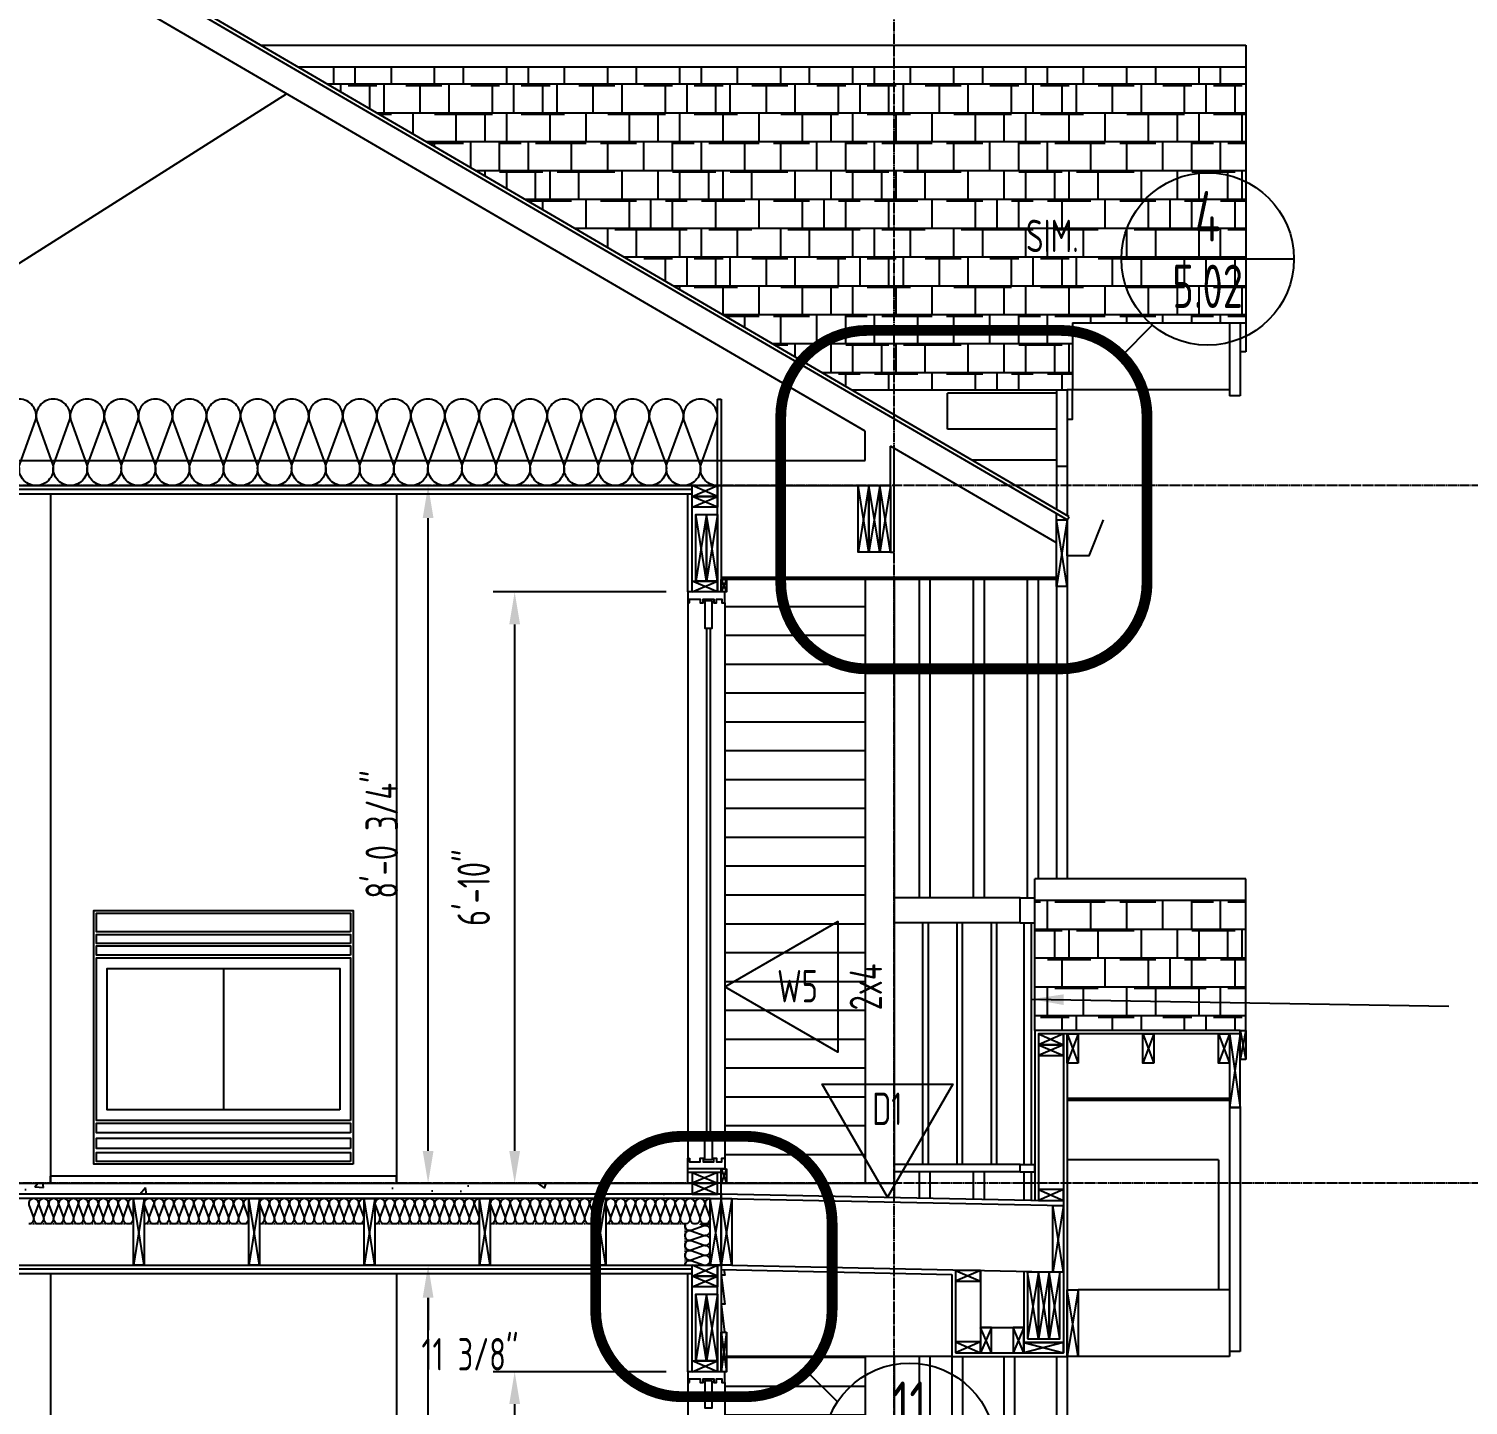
# Model space of a CAD drawing. Extents: x -2060 to 2145, y -590 to 992.
# Drawn here: x 1734 to 1933.6, y 205.8 to 396.6 of the extents above; entities that cross this region are included whole.
import ezdxf
from ezdxf.enums import TextEntityAlignment as Align

# ---------------------------------------------------------------- set-up
doc = ezdxf.new("R2010")
doc.units = 0
doc.header["$MEASUREMENT"] = 0
doc.linetypes.add('GRIDLINE', pattern=[1.53125, 1.375, -0.0625, 0.03125, -0.0625])
doc.linetypes.add('HIDDEN2', pattern=[0.1875, 0.125, -0.0625])
doc.layers.get('0').update_dxf_attribs({"linetype": 'CONTINUOUS'})
doc.layers.get('DEFPOINTS').update_dxf_attribs({"linetype": 'CONTINUOUS'})
for name, color, linetype in [('3', 85, 'CONTINUOUS'), ('DETAIL', 171, 'CONTINUOUS'), ('DIMENSIONS', 20, 'CONTINUOUS'), ('FURNITURE', 51, 'CONTINUOUS'), ('GRIDLINES', 65, 'GRIDLINE'), ('HATCH', 92, 'CONTINUOUS'), ('HIDDEN', 64, 'HIDDEN2'), ('STAIRS', 101, 'CONTINUOUS'), ('TEXT', 82, 'CONTINUOUS'), ('WALL', 215, 'CONTINUOUS')]:
    doc.layers.add(name, color=color, linetype=linetype)
doc.styles.add('48-AT', font='architxt.shx', dxfattribs={"width": 0.8, "height": 4.5})
doc.styles.add('AT', font='architxt.shx', dxfattribs={"width": 0.8})
doc.dimstyles.new('DIM48', dxfattribs={"dimscale": 48, "dimtxt": 0.09375, "dimasz": 0.09375, "dimexe": 0.0625, "dimexo": 0.0625, "dimgap": 0.0625, "dimtad": 1, "dimtoh": 1, "dimdec": 3, "dimzin": 3, "dimdsep": 46, "dimlunit": 4, "dimtxsty": 'AT', "dimcen": 0.09375, "dimdle": 0.0625, "dimclrd": 256, "dimclre": 256, "dimclrt": 82, "dimadec": 0, "dimazin": 0, "dimtfac": 1, "dimtdec": 3, "dimtofl": 0, "dimtmove": 2, "dimatfit": 3, "dimfxl": 1, "dimfrac": 2, "dimtolj": 1, "dimtzin": 0, "dimlwd": -1, "dimlwe": -1, "dimarcsym": 0})
pattern_1 = [(90, (1220.0216, 59.328), (-7.5, 5e-16), []), (90, (1221.5216, 59.328), (-7.5, 5e-16), [])]

# ---------------------------------------------------------------- blocks, each defined once
blk = doc.blocks.new('*D89')
at = {"layer": 'DEFPOINTS', "color": 0, "transparency": 16777216}
for p in [(1789.39, 225.16), (1789.39, 225.16), (1789.39, 128.41)]:
    blk.add_point(p, dxfattribs=at)
at = {"layer": 'DIMENSIONS', "transparency": 16777216}
blk.add_line((1789.39, 132.91), (1789.39, 220.66), dxfattribs=at)
for points in [[(1788.64, 220.66), (1790.14, 220.66), (1789.39, 225.16)], [(1788.64, 132.91), (1790.14, 132.91), (1789.39, 128.41)]]:
    blk.add_solid(points, dxfattribs=at)
at = {"layer": 'DIMENSIONS', "color": 82, "transparency": 16777216, "insert": (1782.96, 176.78), "char_height": 4.5, "attachment_point": 5, "rotation": 90, "style": 'AT'}
blk.add_mtext('\\A1;8\'-0 3/4"', dxfattribs=at)
blk = doc.blocks.new('*D90')
at = {"layer": 'DEFPOINTS', "color": 0, "transparency": 16777216}
for p in [(1789.39, 236.53), (1789.39, 236.53), (1789.39, 225.16)]:
    blk.add_point(p, dxfattribs=at)
at = {"layer": 'DIMENSIONS', "transparency": 16777216}
for p, q in [((1789.39, 241.03), (1789.39, 245.53)), ((1789.39, 220.66), (1789.39, 216.16))]:
    blk.add_line(p, q, dxfattribs=at)
for points in [[(1788.64, 241.03), (1790.14, 241.03), (1789.39, 236.53)], [(1788.64, 220.66), (1790.14, 220.66), (1789.39, 225.16)]]:
    blk.add_solid(points, dxfattribs=at)
at = {"layer": 'DIMENSIONS', "color": 82, "transparency": 16777216, "insert": (1795.2, 212.82), "char_height": 4.5, "attachment_point": 5, "style": 'AT'}
blk.add_mtext('\\A1;11 3/8"', dxfattribs=at)
blk = doc.blocks.new('*D91')
at = {"layer": 'DEFPOINTS', "color": 0, "transparency": 16777216}
for p in [(1825.39, 210.41), (1801.39, 128.41), (1801.39, 128.41)]:
    blk.add_point(p, dxfattribs=at)
at = {"layer": 'DIMENSIONS', "transparency": 16777216}
for p, q in [((1822.39, 210.41), (1798.39, 210.41)), ((1801.39, 205.91), (1801.39, 132.91))]:
    blk.add_line(p, q, dxfattribs=at)
for points in [[(1800.64, 205.91), (1802.14, 205.91), (1801.39, 210.41)], [(1800.64, 132.91), (1802.14, 132.91), (1801.39, 128.41)]]:
    blk.add_solid(points, dxfattribs=at)
at = {"layer": 'DIMENSIONS', "color": 82, "transparency": 16777216, "insert": (1795.71, 169.41), "char_height": 4.5, "attachment_point": 5, "rotation": 90, "style": 'AT'}
blk.add_mtext('\\A1;6\'-10"', dxfattribs=at)
blk = doc.blocks.new('*D92')
at = {"layer": 'DEFPOINTS', "color": 0, "transparency": 16777216}
for p in [(1789.39, 333.28), (1789.39, 333.28), (1789.39, 236.53)]:
    blk.add_point(p, dxfattribs=at)
at = {"layer": 'DIMENSIONS', "transparency": 16777216}
blk.add_line((1789.39, 241.03), (1789.39, 328.78), dxfattribs=at)
for points in [[(1788.64, 328.78), (1790.14, 328.78), (1789.39, 333.28)], [(1788.64, 241.03), (1790.14, 241.03), (1789.39, 236.53)]]:
    blk.add_solid(points, dxfattribs=at)
at = {"layer": 'DIMENSIONS', "color": 82, "transparency": 16777216, "insert": (1782.96, 284.91), "char_height": 4.5, "attachment_point": 5, "rotation": 90, "style": 'AT'}
blk.add_mtext('\\A1;8\'-0 3/4"', dxfattribs=at)
blk = doc.blocks.new('*D93')
at = {"layer": 'DEFPOINTS', "color": 0, "transparency": 16777216}
for p in [(1825.39, 318.53), (1801.39, 236.53), (1801.39, 236.53)]:
    blk.add_point(p, dxfattribs=at)
at = {"layer": 'DIMENSIONS', "transparency": 16777216}
for p, q in [((1822.39, 318.53), (1798.39, 318.53)), ((1801.39, 314.03), (1801.39, 241.03))]:
    blk.add_line(p, q, dxfattribs=at)
for points in [[(1800.64, 314.03), (1802.14, 314.03), (1801.39, 318.53)], [(1800.64, 241.03), (1802.14, 241.03), (1801.39, 236.53)]]:
    blk.add_solid(points, dxfattribs=at)
at = {"layer": 'DIMENSIONS', "color": 82, "transparency": 16777216, "insert": (1795.71, 277.53), "char_height": 4.5, "attachment_point": 5, "rotation": 90, "style": 'AT'}
blk.add_mtext('\\A1;6\'-10"', dxfattribs=at)
blk = doc.blocks.new('BATT')
blk.add_lwpolyline([(1, 0, 0.492581), (0.753, 0.19), (0.247, 0.007, -0.492581), (0, 0.197, -0.492581), (0.247, 0.387), (0.753, 0.203, 0.492581), (1, 0.394, 0.492581), (0.753, 0.584), (0.247, 0.4, -0.492581), (0, 0.59, -0.492581), (0.247, 0.781), (0.753, 0.597, 0.492581), (1, 0.787, 0.492581), (0.753, 0.978), (0.247, 0.794, -0.492581), (0, 0.984, -0.492581), (0.247, 1.174), (0.753, 0.991, 0.492581), (1, 1.181, 0.492581), (0.753, 1.371), (0.247, 1.188, -0.492581), (0, 1.378, -0.492581), (0.247, 1.568), (0.753, 1.384, 0.492581), (1, 1.575, 0.492581), (0.753, 1.765), (0.247, 1.581, -0.492581), (0, 1.771, -0.492581), (0.247, 1.962), (0.753, 1.778, 0.492581), (1, 1.968, 0.492581), (0.753, 2.158), (0.247, 1.975, -0.492581), (0, 2.165, -0.492581), (0.247, 2.355), (0.753, 2.172, 0.492581), (1, 2.362, 0.492581), (0.753, 2.552), (0.247, 2.369, -0.492581), (0, 2.559, -0.492581), (0.247, 2.749), (0.753, 2.565, 0.492581), (1, 2.756, 0.492581), (0.753, 2.946), (0.247, 2.762, -0.492581), (0, 2.952, -0.492581), (0.247, 3.143), (0.753, 2.959, 0.492581), (1, 3.149)], format="xyb")
blk = doc.blocks.new('W3')
blk.add_lwpolyline([(0, 0), (-0.3267, 0.1886), (-0.3267, -0.1886)], close=True)
at = {"style": 'AT', "width": 0.8}
blk.add_attdef('XX', text='', height=0.0938, dxfattribs=at).set_placement((-0.2104, -0.0447), align=Align.CENTER)
blk = doc.blocks.new('W1')
blk.add_lwpolyline([(0, 0), (0.1886, 0.3267), (-0.1886, 0.3267)], close=True)
at = {"style": 'AT', "width": 0.8}
blk.add_attdef('XX', text='', height=0.0938, dxfattribs=at).set_placement((0.0003, 0.2088), align=Align.CENTER)
blk = doc.blocks.new('DETAIL')
blk.add_line((650.31, 827), (674.24, 827))
blk.add_circle((662.28, 827), 11.96)
at = {"style": 'AT', "width": 0.8}
for tag, height, p in [('X', 7, (662.28, 829.41)), ('A-X.XX', 6, (662.28, 820.2))]:
    blk.add_attdef(tag, text='', height=height, dxfattribs=at).set_placement(p, align=Align.CENTER)

msp = doc.modelspace()

# ---------------------------------------------------------------- hatches: boundary and pattern name
at = {"layer": 'HATCH'}
h = msp.add_hatch(dxfattribs=at)
h.set_pattern_fill('ROOFING', color=11, style=0)
h.set_pattern_definition([(0, (2018.2735, 328.9643), (0, 4), []), (90, (2019.273, 328.964), (-24, 24), [4, -20]), (90, (2025.273, 328.964), (-24, 24), [4, -20]), (90, (2030.273, 328.964), (-24, 24), [4, -20]), (90, (2035.273, 328.964), (-24, 24), [4, -20]), (90, (2039.273, 328.964), (-24, 24), [4, -20]), (90, (2022.273, 332.964), (-24, 24), [4, -20]), (90, (2027.273, 332.964), (-24, 24), [4, -20]), (90, (2033.273, 332.964), (-24, 24), [4, -20]), (90, (2037.273, 332.964), (-24, 24), [4, -20]), (90, (2040.273, 332.964), (-24, 24), [4, -20]), (90, (2021.273, 336.964), (-24, 24), [4, -20]), (90, (2023.273, 336.964), (-24, 24), [4, -20]), (90, (2028.273, 336.964), (-24, 24), [4, -20]), (90, (2032.273, 336.964), (-24, 24), [4, -20]), (90, (2038.273, 336.964), (-24, 24), [4, -20]), (90, (2041.273, 336.964), (-24, 24), [4, -20]), (90, (2019.273, 340.964), (-24, 24), [4, -20]), (90, (2024.273, 340.964), (-24, 24), [4, -20]), (90, (2030.273, 340.964), (-24, 24), [4, -20]), (90, (2034.273, 340.964), (-24, 24), [4, -20]), (90, (2040.273, 340.964), (-24, 24), [4, -20]), (90, (2021.273, 344.964), (-24, 24), [4, -20]), (90, (2027.273, 344.964), (-24, 24), [4, -20]), (90, (2033.273, 344.964), (-24, 24), [4, -20]), (90, (2036.273, 344.964), (-24, 24), [4, -20]), (90, (2039.273, 344.964), (-24, 24), [4, -20]), (90, (2020.273, 348.964), (-24, 24), [4, -20]), (90, (2022.273, 348.964), (-24, 24), [4, -20]), (90, (2026.273, 348.964), (-24, 24), [4, -20]), (90, (2032.273, 348.964), (-24, 24), [4, -20]), (90, (2037.273, 348.964), (-24, 24), [4, -20]), (90, (2040.273, 348.964), (-24, 24), [4, -20]), (180, (2027.273, 332.714), (-24, -24), [7, -17]), (180, (2027.273, 332.84), (-24, -24), [7, -17]), (180, (2034.273, 332.714), (-24, -24), [5, -19]), (180, (2034.273, 332.84), (-24, -24), [5, -19]), (180, (2042.273, 332.714), (-24, -24), [3, -21]), (180, (2042.273, 332.84), (-24, -24), [3, -21]), (180, (2024.273, 336.714), (-24, -24), [6, -18]), (180, (2024.273, 336.84), (-24, -24), [6, -18]), (180, (2038.273, 336.714), (-24, -24), [8, -16]), (180, (2038.273, 336.84), (-24, -24), [8, -16]), (180, (2022.273, 340.714), (-24, -24), [4, -20]), (180, (2022.273, 340.84), (-24, -24), [4, -20]), (180, (2031.273, 340.714), (-24, -24), [5, -19]), (180, (2031.273, 340.84), (-24, -24), [5, -19]), (180, (2039.273, 340.714), (-24, -24), [4, -20]), (180, (2039.273, 340.84), (-24, -24), [4, -20]), (180, (2026.273, 344.714), (-24, -24), [6, -18]), (180, (2026.273, 344.84), (-24, -24), [6, -18]), (180, (2041.273, 344.714), (-24, -24), [10, -14]), (180, (2041.273, 344.84), (-24, -24), [10, -14]), (180, (2025.273, 348.714), (-24, -24), [6, -18]), (180, (2025.273, 348.84), (-24, -24), [6, -18]), (180, (2034.273, 348.714), (-24, -24), [5, -19]), (180, (2034.273, 348.84), (-24, -24), [5, -19]), (180, (2041.273, 348.714), (-24, -24), [3, -21]), (180, (2041.273, 348.84), (-24, -24), [3, -21]), (180, (2019.273, 352.714), (-24, -24), [1, -23]), (180, (2019.273, 352.84), (-24, -24), [1, -23]), (180, (2021.273, 352.714), (-24, -24), [6, -18]), (180, (2021.273, 352.84), (-24, -24), [6, -18]), (180, (2031.273, 352.714), (-24, -24), [8, -16]), (180, (2031.273, 352.84), (-24, -24), [8, -16])])
h.paths.add_polyline_path([(1771.2812, 391.3717), (1902.7634, 391.3717), (1902.7634, 355.8717), (1878.7634, 355.8717), (1878.7634, 346.5383), (1878.0134, 346.5383), (1848.1384, 346.5383)])
h = msp.add_hatch(dxfattribs=at)
h.set_pattern_fill('4"-VINYL', color=11, style=0)
h.set_pattern_definition([(0, (1248.0216, 236.5324), (0, 4), [])])
h.paths.add_polyline_path([(1830.5134, 317.0324), (1830.5134, 318.5324), (1830.7634, 318.5324), (1830.7634, 320.2824), (1850.0134, 320.2824), (1850.0134, 236.5324), (1830.7634, 236.5324), (1830.0134, 236.5324), (1830.0134, 238.5324), (1830.5134, 238.5324), (1830.5134, 240.0324)])
h = msp.add_hatch(dxfattribs=at)
h.set_pattern_fill('BOARD-BATTEN', color=11, style=0)
h.set_pattern_definition(pattern_1)
h.paths.add_polyline_path([(1854.0134, 320.2824), (1876.5134, 320.2824), (1876.5134, 319.2824), (1876.5134, 278.7407), (1873.5134, 278.7407), (1873.5134, 276.1303), (1871.5134, 276.1303), (1854.0134, 276.1303)])
h.paths.add_polyline_path([(1854.0134, 238.1231), (1871.5134, 238.1231), (1872.0134, 238.1231), (1872.0134, 234.196), (1854.0134, 234.571)])
h = msp.add_hatch(dxfattribs=at)
h.set_pattern_fill('ROOFING', color=256, style=0)
h.set_pattern_definition([(0, (2018.2735, 223.7605), (0, 4), []), (90, (2019.273, 223.76), (-24, 24), [4, -20]), (90, (2025.273, 223.76), (-24, 24), [4, -20]), (90, (2030.273, 223.76), (-24, 24), [4, -20]), (90, (2035.273, 223.76), (-24, 24), [4, -20]), (90, (2039.273, 223.76), (-24, 24), [4, -20]), (90, (2022.273, 227.76), (-24, 24), [4, -20]), (90, (2027.273, 227.76), (-24, 24), [4, -20]), (90, (2033.273, 227.76), (-24, 24), [4, -20]), (90, (2037.273, 227.76), (-24, 24), [4, -20]), (90, (2040.273, 227.76), (-24, 24), [4, -20]), (90, (2021.273, 231.76), (-24, 24), [4, -20]), (90, (2023.273, 231.76), (-24, 24), [4, -20]), (90, (2028.273, 231.76), (-24, 24), [4, -20]), (90, (2032.273, 231.76), (-24, 24), [4, -20]), (90, (2038.273, 231.76), (-24, 24), [4, -20]), (90, (2041.273, 231.76), (-24, 24), [4, -20]), (90, (2019.273, 235.76), (-24, 24), [4, -20]), (90, (2024.273, 235.76), (-24, 24), [4, -20]), (90, (2030.273, 235.76), (-24, 24), [4, -20]), (90, (2034.273, 235.76), (-24, 24), [4, -20]), (90, (2040.273, 235.76), (-24, 24), [4, -20]), (90, (2021.273, 239.76), (-24, 24), [4, -20]), (90, (2027.273, 239.76), (-24, 24), [4, -20]), (90, (2033.273, 239.76), (-24, 24), [4, -20]), (90, (2036.273, 239.76), (-24, 24), [4, -20]), (90, (2039.273, 239.76), (-24, 24), [4, -20]), (90, (2020.273, 243.76), (-24, 24), [4, -20]), (90, (2022.273, 243.76), (-24, 24), [4, -20]), (90, (2026.273, 243.76), (-24, 24), [4, -20]), (90, (2032.273, 243.76), (-24, 24), [4, -20]), (90, (2037.273, 243.76), (-24, 24), [4, -20]), (90, (2040.273, 243.76), (-24, 24), [4, -20]), (180, (2027.273, 227.51), (-24, -24), [7, -17]), (180, (2027.273, 227.635), (-24, -24), [7, -17]), (180, (2034.273, 227.51), (-24, -24), [5, -19]), (180, (2034.273, 227.635), (-24, -24), [5, -19]), (180, (2042.273, 227.51), (-24, -24), [3, -21]), (180, (2042.273, 227.635), (-24, -24), [3, -21]), (180, (2024.273, 231.51), (-24, -24), [6, -18]), (180, (2024.273, 231.635), (-24, -24), [6, -18]), (180, (2038.273, 231.51), (-24, -24), [8, -16]), (180, (2038.273, 231.635), (-24, -24), [8, -16]), (180, (2022.273, 235.51), (-24, -24), [4, -20]), (180, (2022.273, 235.635), (-24, -24), [4, -20]), (180, (2031.273, 235.51), (-24, -24), [5, -19]), (180, (2031.273, 235.635), (-24, -24), [5, -19]), (180, (2039.273, 235.51), (-24, -24), [4, -20]), (180, (2039.273, 235.635), (-24, -24), [4, -20]), (180, (2026.273, 239.51), (-24, -24), [6, -18]), (180, (2026.273, 239.635), (-24, -24), [6, -18]), (180, (2041.273, 239.51), (-24, -24), [10, -14]), (180, (2041.273, 239.635), (-24, -24), [10, -14]), (180, (2025.273, 243.51), (-24, -24), [6, -18]), (180, (2025.273, 243.635), (-24, -24), [6, -18]), (180, (2034.273, 243.51), (-24, -24), [5, -19]), (180, (2034.273, 243.635), (-24, -24), [5, -19]), (180, (2041.273, 243.51), (-24, -24), [3, -21]), (180, (2041.273, 243.635), (-24, -24), [3, -21]), (180, (2019.273, 247.51), (-24, -24), [1, -23]), (180, (2019.273, 247.635), (-24, -24), [1, -23]), (180, (2021.273, 247.51), (-24, -24), [6, -18]), (180, (2021.273, 247.635), (-24, -24), [6, -18]), (180, (2031.273, 247.51), (-24, -24), [8, -16]), (180, (2031.273, 247.635), (-24, -24), [8, -16])])
h.paths.add_polyline_path([(1873.5134, 275.7407), (1902.7634, 275.7407), (1902.7634, 257.7407), (1902.0134, 257.7407), (1873.5134, 257.7407)])
h = msp.add_hatch(dxfattribs=at)
h.set_pattern_fill('AR-CONC', color=256, scale=2, style=0)
h.set_pattern_definition([(50, (1217.022, 59.328), (14.3452, -1.25504), [1.5, -16.5]), (355, (1217.022, 59.328), (-2.77503, 15.04384), [1.2, -13.2]), (100.4514, (1218.217, 59.224), (11.5702, 13.7888), [1.2748, -14.02284]), (46.1842, (1217.022, 63.328), (21.3448, -3.3104), [2.25, -24.75]), (96.6356, (1218.8, 63.052), (18.69325, 19.48236), [1.9122, -21.03426]), (351.184, (1217.022, 63.328), (18.69324, 19.4824), [1.8, -19.8]), (21, (1219.022, 62.328), (11.93814, -8.05238), [1.5, -16.5]), (326, (1219.022, 62.328), (4.8663, 14.503), [1.2, -13.2]), (71.4514, (1220.016, 61.657), (16.80445, 6.4506), [1.2748, -14.02284]), (37.5, (1217.0216, 59.328), (0.243197, 6.657877), [0, -13.04, 0, -13.4, 0, -13.25]), (7.5, (1217.0216, 59.328), (5.26139, 7.888234), [0, -7.64, 0, -12.74, 0, -5.05]), (327.5, (1212.5616, 59.328), (10.67645, -0.451097), [0, -5, 0, -15.6, 0, -20.7]), (317.5, (1210.562, 59.328), (11.66372, 2.0021), [0, -6.5, 0, -10.36, 0, -14.7])])
h.paths.add_polyline_path([(1826.0134, 235.0324), (1530.0134, 235.0324), (1530.0134, 236.5324), (1826.0134, 236.5324)])
h = msp.add_hatch(dxfattribs=at)
h.set_pattern_fill('4"-VINYL', color=11, style=0)
h.set_pattern_definition([(0, (1248.0216, 128.4074), (0, 4), [])])
h.paths.add_polyline_path([(1830.5134, 208.9074), (1830.5134, 210.4074), (1830.7634, 210.4074), (1830.7634, 212.5324), (1850.0134, 212.5324), (1850.0134, 128.4074), (1830.7634, 128.4074), (1830.7634, 130.4074), (1830.5134, 130.4074), (1830.5134, 131.9074)])
h = msp.add_hatch(dxfattribs=at)
h.set_pattern_fill('BOARD-BATTEN', color=11, style=0)
h.set_pattern_definition(pattern_1)
h.paths.add_polyline_path([(1854.0134, 212.5324), (1862.0134, 212.5324), (1862.0134, 167.4532), (1854.0134, 167.4532)])
h.paths.add_polyline_path([(1854.0134, 129.446), (1862.0134, 129.446), (1862.0134, 126.2793), (1854.0134, 126.446)])

# ---------------------------------------------------------------- linework, layer by layer
at = {"layer": '3'}
for p, q in [((1878.2653, 328.9643), (1678.1384, 445.705)), ((1830.0134, 345.2824), (1830.0134, 318.5324)), ((1854.0134, 324.0324), (1854.0134, 338.4805)), ((1530.0134, 332.1574), (1826.0134, 332.1574)), ((1825.3884, 318.5324), (1825.3884, 332.1574)), ((1878.0134, 328.5324), (1878.2653, 328.9643)), ((1853.5134, 324.0324), (1854.0134, 324.0324)), ((1876.5134, 320.2824), (1830.0134, 320.2824)), ((1902.0134, 257.7407), (1873.5134, 257.7407)), ((1873.5134, 257.7407), (1873.5134, 234.1648)), ((1878.0134, 257.2407), (1878.0134, 212.5324)), ((1900.5134, 248.032), (1878.0134, 248.032)), ((1830.0134, 238.5324), (1825.3884, 238.5324)), ((1825.3884, 236.5324), (1825.3884, 238.5324)), ((1830.0134, 234.2824), (1830.0134, 238.5324)), ((1830.0134, 235.0324), (1122.0134, 235.0324)), ((1830.0134, 235.1574), (1830.0134, 210.4074)), ((1830.0264, 235.0707), (1877.5134, 234.0814)), ((1530.0134, 224.0324), (1826.0134, 224.0324)), ((1825.3884, 210.4074), (1825.3884, 224.0324)), ((1830.0134, 224.5687), (1862.0134, 223.9021)), ((1862.0134, 223.9021), (1862.0134, 212.5324)), ((1872.0134, 224.2959), (1872.0134, 214.4459)), ((1872.0134, 214.4459), (1877.5134, 214.4459)), ((1862.0134, 212.5324), (1878.0134, 212.5324))]:
    msp.add_line(p, q, dxfattribs=at)
at = {"layer": 'DETAIL'}
for p, q in [((1828.0134, 313.5324), (1828.0134, 243.5324)), ((1828.5134, 313.5324), (1828.5134, 243.5324)), ((1871.5134, 276.1303), (1873.5134, 276.1303)), ((1871.5134, 272.6303), (1871.5134, 276.1303)), ((1873.5134, 272.6199), (1873.5134, 276.1199)), ((1871.5134, 272.6303), (1873.5134, 272.6303)), ((1872.0134, 272.6303), (1872.0134, 239.1231)), ((1873.0134, 272.6303), (1873.0134, 239.1231)), ((1902.0134, 247.032), (1900.5134, 247.032)), ((1871.5134, 238.1231), (1871.5134, 239.1231)), ((1871.5134, 239.1231), (1873.5134, 239.1231)), ((1871.5134, 238.1231), (1871.5134, 239.1231)), ((1871.5134, 239.1231), (1873.5134, 239.1231)), ((1871.5134, 238.1231), (1873.5134, 238.1231)), ((1871.5134, 238.1231), (1873.5134, 238.1231)), ((1873.5134, 238.1127), (1873.5134, 239.1127)), ((1873.5134, 238.1127), (1873.5134, 239.1127))]:
    msp.add_line(p, q, dxfattribs=at)
for points in [[(1829.5134, 331.7824), (1826.0134, 331.7824), (1826.0134, 333.2824), (1829.5134, 333.2824)], [(1829.5134, 330.2824), (1826.0134, 330.2824), (1826.0134, 331.7824), (1829.5134, 331.7824)], [(1850.5134, 333.2824), (1850.5134, 324.0324), (1849.0134, 324.0324), (1849.0134, 333.2824)], [(1852.0134, 333.2824), (1852.0134, 324.0324), (1850.5134, 324.0324), (1850.5134, 333.2824)], [(1853.5134, 333.2824), (1853.5134, 324.0324), (1852.0134, 324.0324), (1852.0134, 333.2824)], [(1828.0134, 329.2824), (1828.0134, 320.0324), (1826.5134, 320.0324), (1826.5134, 329.2824)], [(1829.5134, 329.2824), (1829.5134, 320.0324), (1828.0134, 320.0324), (1828.0134, 329.2824)], [(1878.0134, 319.2824), (1876.5134, 319.2824), (1876.5134, 328.5324), (1878.0134, 328.5324)], [(1829.5134, 318.5324), (1826.0134, 318.5324), (1826.0134, 320.0324), (1829.5134, 320.0324)], [(1830.7634, 320.2824), (1830.7634, 318.5324), (1830.0134, 318.5324), (1830.0134, 320.2824)], [(1825.6384, 317.0324), (1825.6384, 317.5324), (1827.1384, 317.5324), (1827.1384, 317.0324), (1827.5134, 317.0324), (1827.5134, 317.5324), (1829.0134, 317.5324), (1829.0134, 317.0324), (1829.3884, 317.0324), (1829.3884, 317.5324), (1830.1384, 317.5324), (1830.1384, 317.0324), (1830.5134, 317.0324), (1830.5134, 318.5324), (1825.3884, 318.5324), (1825.3884, 317.5398), (1825.3884, 317.0324)], [(1828.7634, 317.2824), (1827.7634, 317.2824), (1827.7634, 313.5324), (1828.7634, 313.5324)], [(1902.7634, 253.6888), (1902.0134, 253.6888), (1902.0134, 257.7407), (1902.7634, 257.7407)], [(1874.0134, 255.7407), (1877.5134, 255.7407), (1877.5134, 257.2407), (1874.0134, 257.2407)], [(1874.0134, 254.2407), (1877.5134, 254.2407), (1877.5134, 255.7407), (1874.0134, 255.7407)], [(1879.5134, 253.1888), (1878.0134, 253.1888), (1878.0134, 257.2407), (1879.5134, 257.2407)], [(1890.0134, 253.1888), (1888.5134, 253.1888), (1888.5134, 257.2407), (1890.0134, 257.2407)], [(1900.5134, 253.1888), (1899.0134, 253.1888), (1899.0134, 257.2407), (1900.5134, 257.2407)], [(1902.0134, 257.2407), (1900.5134, 257.2407), (1900.5134, 247.032), (1902.0134, 247.032)], [(1828.7634, 239.7824), (1827.7634, 239.7824), (1827.7634, 243.5324), (1828.7634, 243.5324)], [(1825.6384, 240.0324), (1825.6384, 239.5324), (1827.1384, 239.5324), (1827.1384, 240.0324), (1827.5134, 240.0324), (1827.5134, 239.5324), (1829.0134, 239.5324), (1829.0134, 240.0324), (1829.3884, 240.0324), (1829.3884, 239.5324), (1830.1384, 239.5324), (1830.1384, 240.0324), (1830.5134, 240.0324), (1830.5134, 238.5324), (1825.3884, 238.5324), (1825.3884, 239.525), (1825.3884, 240.0324)], [(1826.0134, 236.5324), (1829.5134, 236.5324), (1829.5134, 238.0324), (1826.0134, 238.0324)], [(1830.7634, 238.5324), (1830.7634, 236.5324), (1830.0134, 236.5324), (1830.0134, 238.5324)], [(1826.0134, 235.0324), (1829.5134, 235.0324), (1829.5134, 236.5324), (1826.0134, 236.5324)], [(1874.0134, 234.1543), (1877.5134, 234.1543), (1877.5134, 235.6543), (1874.0134, 235.6543)], [(1750.0134, 234.4074), (1750.0134, 225.1574), (1748.5134, 225.1574), (1748.5134, 234.4074)], [(1766.0134, 234.4074), (1766.0134, 225.1574), (1764.5134, 225.1574), (1764.5134, 234.4074)], [(1782.0134, 234.4074), (1782.0134, 225.1574), (1780.5134, 225.1574), (1780.5134, 234.4074)], [(1798.0134, 234.4074), (1798.0134, 225.1574), (1796.5134, 225.1574), (1796.5134, 234.4074)], [(1814.0134, 234.4074), (1814.0134, 225.1574), (1812.5134, 225.1574), (1812.5134, 234.4074)], [(1830.0134, 234.4074), (1830.0134, 225.1574), (1828.5134, 225.1574), (1828.5134, 234.4074)], [(1831.5134, 234.4074), (1831.5134, 225.1574), (1830.0134, 225.1574), (1830.0134, 234.4074)], [(1877.5134, 233.4459), (1877.5134, 224.1959), (1876.0134, 224.1959), (1876.0134, 233.4459)], [(1829.5134, 223.6574), (1826.0134, 223.6574), (1826.0134, 225.1574), (1829.5134, 225.1574)], [(1829.5134, 222.1574), (1826.0134, 222.1574), (1826.0134, 223.6574), (1829.5134, 223.6574)], [(1862.5134, 222.9439), (1866.0134, 222.9439), (1866.0134, 224.4439), (1862.5134, 224.4439)], [(1872.5134, 214.9459), (1874.0134, 214.9459), (1874.0134, 224.1959), (1872.5134, 224.1959)], [(1874.0134, 214.9459), (1875.5134, 214.9459), (1875.5134, 224.1959), (1874.0134, 224.1959)], [(1875.5134, 214.9459), (1877.0134, 214.9459), (1877.0134, 224.1959), (1875.5134, 224.1959)], [(1879.5134, 221.7824), (1879.5134, 212.5324), (1878.0134, 212.5324), (1878.0134, 221.7824)], [(1828.0134, 221.1574), (1828.0134, 211.9074), (1826.5134, 211.9074), (1826.5134, 221.1574)], [(1829.5134, 221.1574), (1829.5134, 211.9074), (1828.0134, 211.9074), (1828.0134, 221.1574)], [(1830.7634, 215.9074), (1830.7634, 210.4074), (1830.0134, 210.4074), (1830.0134, 215.9074)], [(1866.0134, 216.5324), (1866.0134, 213.0324), (1867.5134, 213.0324), (1867.5134, 216.5324)], [(1870.5134, 216.5324), (1870.5134, 213.0324), (1872.0134, 213.0324), (1872.0134, 216.5324)], [(1862.5134, 213.0324), (1866.0134, 213.0324), (1866.0134, 214.5324), (1862.5134, 214.5324)], [(1877.5134, 214.4459), (1872.0134, 214.4459), (1872.0134, 213.0324), (1877.5134, 213.0324)], [(1829.5134, 210.4074), (1826.0134, 210.4074), (1826.0134, 211.9074), (1829.5134, 211.9074)], [(1825.6384, 208.9074), (1825.6384, 209.4074), (1827.1384, 209.4074), (1827.1384, 208.9074), (1827.5134, 208.9074), (1827.5134, 209.4074), (1829.0134, 209.4074), (1829.0134, 208.9074), (1829.3884, 208.9074), (1829.3884, 209.4074), (1830.1384, 209.4074), (1830.1384, 208.9074), (1830.5134, 208.9074), (1830.5134, 210.4074), (1825.3884, 210.4074), (1825.3884, 209.4148), (1825.3884, 208.9074)], [(1828.7634, 209.1574), (1827.7634, 209.1574), (1827.7634, 205.4074), (1828.7634, 205.4074)]]:
    msp.add_lwpolyline(points, close=True, dxfattribs=at)
msp.add_lwpolyline([(1830.4175, 224.5603), (1830.5134, 223.7929), (1830.0134, 223.7929), (1830.5134, 219.7929), (1830.0134, 219.7929), (1830.4991, 215.9074)], dxfattribs=at)
at = {"layer": 'FURNITURE', "color": 11}
for p, q in [((1766.1384, 394.3717), (1902.7634, 394.3717)), ((1902.7634, 394.3717), (1902.7634, 351.8197)), ((1878.7634, 355.8717), (1902.7634, 355.8717)), ((1878.7634, 355.8717), (1878.7634, 346.6217)), ((1900.5134, 355.8717), (1900.5134, 345.7418)), ((1902.0134, 355.8717), (1902.0134, 345.7418)), ((1902.7634, 351.8197), (1902.0134, 351.8197)), ((1848.1384, 346.5383), (1878.0134, 346.5383)), ((1876.5134, 346.1065), (1861.4195, 346.1065)), ((1861.4195, 341.1065), (1861.4195, 346.1065)), ((1876.5134, 346.5383), (1876.5134, 335.9766)), ((1878.0134, 346.5383), (1878.0134, 335.9766)), ((1878.7634, 346.6217), (1900.5134, 346.6217)), ((1902.0134, 345.7418), (1900.5134, 345.7418)), ((1876.5134, 341.1065), (1861.4195, 341.1065)), ((1864.7359, 336.8565), (1876.5134, 336.8565)), ((1876.5134, 335.9766), (1878.0134, 335.9766)), ((1878.0134, 335.9766), (1878.0134, 329.1113)), ((1737.0134, 332.1574), (1737.0134, 236.5324)), ((1785.0134, 332.1574), (1785.0134, 236.5324)), ((1878.0134, 319.2824), (1878.0134, 278.7407)), ((1761.0134, 266.3157), (1761.0134, 246.7404)), ((1737.0134, 236.5324), (1737.0134, 237.5324)), ((1785.0134, 237.5324), (1737.0134, 237.5324)), ((1785.0134, 236.5324), (1785.0134, 237.5324)), ((1737.0134, 224.0324), (1737.0134, 128.4074)), ((1785.0134, 224.0324), (1785.0134, 128.4074))]:
    msp.add_line(p, q, dxfattribs=at)
at = {"layer": 'FURNITURE'}
for p, q in [((1826.0134, 331.7824), (1829.5134, 333.2824)), ((1829.5134, 331.7824), (1826.0134, 333.2824)), ((1829.5134, 330.2824), (1826.0134, 331.7824)), ((1826.0134, 330.2824), (1829.5134, 331.7824)), ((1850.5134, 333.2824), (1849.0134, 324.0324)), ((1850.5134, 324.0324), (1849.0134, 333.2824)), ((1852.0134, 324.0324), (1850.5134, 333.2824)), ((1852.0134, 333.2824), (1850.5134, 324.0324)), ((1853.5134, 333.2824), (1852.0134, 324.0324)), ((1853.5134, 324.0324), (1852.0134, 333.2824)), ((1828.0134, 329.2824), (1826.5134, 320.0324)), ((1828.0134, 320.0324), (1826.5134, 329.2824)), ((1829.5134, 320.0324), (1828.0134, 329.2824)), ((1829.5134, 329.2824), (1828.0134, 320.0324)), ((1878.0134, 328.5324), (1876.5134, 319.2824)), ((1878.0134, 319.2824), (1876.5134, 328.5324)), ((1829.5134, 318.5324), (1826.0134, 320.0324)), ((1826.0134, 318.5324), (1829.5134, 320.0324)), ((1830.7634, 320.2824), (1830.0134, 318.5324)), ((1830.0134, 320.2824), (1830.7634, 318.5324)), ((1850.0134, 320.2824), (1850.0134, 236.5324)), ((1854.0134, 320.2824), (1854.0134, 234.571)), ((1825.3884, 317.0324), (1825.3884, 240.0324)), ((1830.5134, 317.0324), (1830.5134, 240.0324)), ((1902.7634, 278.7407), (1873.5134, 278.7407)), ((1873.5134, 257.7407), (1873.5134, 278.7407)), ((1902.7634, 257.7407), (1902.7634, 278.7407)), ((1871.5134, 276.1303), (1854.0134, 276.1303)), ((1902.7634, 275.7407), (1873.5134, 275.7407)), ((1871.5134, 272.6303), (1854.0134, 272.6303)), ((1858.0134, 239.1231), (1858.0134, 272.6303)), ((1858.7634, 239.1231), (1858.7634, 272.6303)), ((1862.7634, 239.1231), (1862.7634, 272.6303)), ((1863.5134, 239.1231), (1863.5134, 272.6303)), ((1867.5134, 239.1231), (1867.5134, 272.6303)), ((1868.2634, 239.1231), (1868.2634, 272.6303)), ((1902.7634, 257.7407), (1902.0134, 253.6888)), ((1902.0134, 257.7407), (1902.7634, 253.6888)), ((1874.0134, 257.2407), (1877.5134, 255.7407)), ((1877.5134, 257.2407), (1874.0134, 255.7407)), ((1877.5134, 255.7407), (1874.0134, 254.2407)), ((1874.0134, 255.7407), (1877.5134, 254.2407)), ((1879.5134, 257.2407), (1878.0134, 253.1888)), ((1878.0134, 257.2407), (1879.5134, 253.1888)), ((1888.5134, 257.2407), (1890.0134, 253.1888)), ((1890.0134, 257.2407), (1888.5134, 253.1888)), ((1899.0134, 257.2407), (1900.5134, 253.1888)), ((1900.5134, 257.2407), (1899.0134, 253.1888)), ((1900.5134, 257.2407), (1902.0134, 247.032)), ((1902.0134, 257.2407), (1900.5134, 247.032)), ((1900.5134, 247.032), (1900.5134, 212.5324)), ((1902.0134, 247.032), (1902.0134, 213.1987)), ((1899.0134, 239.7824), (1878.0134, 239.7824)), ((1899.0134, 239.7824), (1899.0134, 221.7824)), ((1829.5134, 238.0324), (1826.0134, 236.5324)), ((1826.0134, 238.0324), (1829.5134, 236.5324)), ((1830.7634, 238.5324), (1830.0134, 236.5324)), ((1830.0134, 238.5324), (1830.7634, 236.5324)), ((1871.5134, 239.1231), (1854.0134, 239.1231)), ((1871.5134, 238.1231), (1854.0134, 238.1231)), ((1872.0134, 238.1231), (1872.0134, 234.196)), ((1873.0134, 238.1231), (1873.0134, 234.1752)), ((1826.0134, 236.5324), (1829.5134, 235.0324)), ((1829.5134, 236.5324), (1826.0134, 235.0324)), ((1830.7634, 236.5324), (1854.0134, 236.5324)), ((1874.0134, 235.6543), (1877.5134, 234.1543)), ((1877.5134, 235.6543), (1874.0134, 234.1543)), ((1750.0134, 225.1574), (1748.5134, 234.4074)), ((1750.0134, 234.4074), (1748.5134, 225.1574)), ((1766.0134, 225.1574), (1764.5134, 234.4074)), ((1766.0134, 234.4074), (1764.5134, 225.1574)), ((1782.0134, 225.1574), (1780.5134, 234.4074)), ((1782.0134, 234.4074), (1780.5134, 225.1574)), ((1798.0134, 234.4074), (1796.5134, 225.1574)), ((1798.0134, 225.1574), (1796.5134, 234.4074)), ((1814.0134, 225.1574), (1812.5134, 234.4074)), ((1814.0134, 234.4074), (1812.5134, 225.1574)), ((1830.0134, 225.1574), (1828.5134, 234.4074)), ((1830.0134, 234.4074), (1828.5134, 225.1574)), ((1831.5134, 234.4074), (1830.0134, 225.1574)), ((1831.5134, 225.1574), (1830.0134, 234.4074)), ((1877.5134, 224.1959), (1876.0134, 233.4459)), ((1877.5134, 233.4459), (1876.0134, 224.1959)), ((1826.0134, 223.6574), (1829.5134, 225.1574)), ((1829.5134, 223.6574), (1826.0134, 225.1574)), ((1829.5134, 222.1574), (1826.0134, 223.6574)), ((1826.0134, 222.1574), (1829.5134, 223.6574)), ((1866.0134, 224.4439), (1862.5134, 222.9439)), ((1862.5134, 224.4439), (1866.0134, 222.9439)), ((1874.0134, 214.9459), (1872.5134, 224.1959)), ((1874.0134, 224.1959), (1872.5134, 214.9459)), ((1875.5134, 214.9459), (1874.0134, 224.1959)), ((1875.5134, 224.1959), (1874.0134, 214.9459)), ((1877.0134, 224.1959), (1875.5134, 214.9459)), ((1877.0134, 214.9459), (1875.5134, 224.1959)), ((1879.5134, 221.7824), (1878.0134, 212.5324)), ((1879.5134, 212.5324), (1878.0134, 221.7824)), ((1900.5134, 221.7824), (1879.5134, 221.7824)), ((1828.0134, 221.1574), (1826.5134, 211.9074)), ((1828.0134, 211.9074), (1826.5134, 221.1574)), ((1829.5134, 211.9074), (1828.0134, 221.1574)), ((1829.5134, 221.1574), (1828.0134, 211.9074)), ((1830.0134, 215.9074), (1830.7634, 210.4074)), ((1830.7634, 215.9074), (1830.0134, 210.4074)), ((1867.5134, 216.5324), (1866.0134, 213.0324)), ((1867.5134, 213.0324), (1866.0134, 216.5324)), ((1872.0134, 213.0324), (1870.5134, 216.5324)), ((1872.0134, 216.5324), (1870.5134, 213.0324)), ((1862.5134, 214.5324), (1866.0134, 213.0324)), ((1866.0134, 214.5324), (1862.5134, 213.0324)), ((1877.5134, 214.4459), (1872.0134, 213.0324)), ((1872.0134, 214.4459), (1877.5134, 213.0324)), ((1829.5134, 210.4074), (1826.0134, 211.9074)), ((1826.0134, 210.4074), (1829.5134, 211.9074)), ((1862.0134, 212.5324), (1830.7634, 212.5324)), ((1850.0134, 212.5324), (1850.0134, 128.4074)), ((1854.0134, 212.5324), (1854.0134, 126.446)), ((1862.0134, 212.5324), (1862.0134, 126.2793)), ((1878.0134, 212.5324), (1878.0134, 125.946)), ((1900.5134, 212.5324), (1879.5134, 212.5324)), ((1902.0134, 213.1987), (1900.5134, 213.1987)), ((1825.3884, 208.9074), (1825.3884, 131.9074)), ((1830.5134, 208.9074), (1830.5134, 131.9074))]:
    msp.add_line(p, q, dxfattribs=at)
at = {"layer": 'FURNITURE', "color": 11}
for points in [[(1878.0134, 342.4864), (1878.7634, 342.4864), (1878.7634, 346.5383), (1878.0134, 346.5383)], [(1779.0134, 239.1985), (1743.0134, 239.1985), (1743.0134, 274.3664), (1779.0134, 274.3664)], [(1778.6384, 271.3813), (1743.3884, 271.3813), (1743.3884, 273.9914), (1778.6384, 273.9914)], [(1778.6384, 269.7915), (1743.3884, 269.7915), (1743.3884, 271.034), (1778.6384, 271.034)], [(1778.6384, 268.1629), (1743.3884, 268.1629), (1743.3884, 269.4442), (1778.6384, 269.4442)], [(1778.6384, 245.2404), (1743.3884, 245.2404), (1743.3884, 267.8157), (1778.6384, 267.8157)], [(1777.1384, 246.7404), (1744.8884, 246.7404), (1744.8884, 266.3157), (1777.1384, 266.3157)], [(1778.6384, 243.553), (1743.3884, 243.553), (1743.3884, 244.8932), (1778.6384, 244.8932)], [(1778.6384, 241.372), (1743.3884, 241.372), (1743.3884, 242.7722), (1778.6384, 242.7722)], [(1778.6384, 239.5735), (1743.3884, 239.5735), (1743.3884, 240.7883), (1778.6384, 240.7883)]]:
    msp.add_lwpolyline(points, close=True, dxfattribs=at)
at = {"layer": 'GRIDLINES'}
for p, q in [((1854.0134, -87.8426), (1854.0134, 559.0867)), ((2144.8737, 333.2824), (912.0134, 333.2824)), ((2144.8737, 236.5324), (912.0134, 236.5324))]:
    msp.add_line(p, q, dxfattribs=at)
at = {"layer": 'HATCH', "color": 11}
for p, q in [((1771.2812, 391.3717), (1902.7634, 391.3717)), ((1876.5134, 335.9766), (1876.5134, 329.9863)), ((1876.5134, 319.2824), (1876.5134, 278.7407)), ((1863.5134, 212.5324), (1863.5134, 127.2793)), ((1869.2634, 127.2793), (1869.2634, 212.5324)), ((1870.7634, 127.2793), (1870.7634, 212.5324)), ((1876.5134, 212.5324), (1876.5134, 127.2793))]:
    msp.add_line(p, q, dxfattribs=at)
at = {"layer": 'HATCH'}
for points in [[(1748.5134, 234.4066, 0.01202375), (1748.4803, 234.4074, 0.4925808), (1747.8145, 233.5414), (1748.4571, 231.7734, -0.4925808), (1747.7914, 230.9074, -0.4925808), (1747.1256, 231.7734), (1747.7682, 233.5414, 0.4925808), (1747.1025, 234.4074, 0.4925808), (1746.4367, 233.5414), (1747.0793, 231.7734, -0.4925808), (1746.4136, 230.9074, -0.4925808), (1745.7478, 231.7734), (1746.3904, 233.5414, 0.4925808), (1745.7247, 234.4074, 0.4925808), (1745.0589, 233.5414), (1745.7015, 231.7734, -0.4925808), (1745.0358, 230.9074)], [(1764.5134, 234.4066, 0.01202375), (1764.4803, 234.4074, 0.4925808), (1763.8145, 233.5414), (1764.4571, 231.7734, -0.4925808), (1763.7914, 230.9074, -0.4925808), (1763.1256, 231.7734), (1763.7682, 233.5414, 0.4925808), (1763.1025, 234.4074, 0.4925808), (1762.4367, 233.5414), (1763.0793, 231.7734, -0.4925808), (1762.4136, 230.9074, -0.4925808), (1761.7478, 231.7734), (1762.3904, 233.5414, 0.4925808), (1761.7247, 234.4074, 0.4925808), (1761.0589, 233.5414), (1761.7015, 231.7734, -0.4925808), (1761.0358, 230.9074)], [(1780.5134, 234.4066, 0.01202375), (1780.4803, 234.4074, 0.4925808), (1779.8145, 233.5414), (1780.4571, 231.7734, -0.4925808), (1779.7914, 230.9074, -0.4925808), (1779.1256, 231.7734), (1779.7682, 233.5414, 0.4925808), (1779.1025, 234.4074, 0.4925808), (1778.4367, 233.5414), (1779.0793, 231.7734, -0.4925808), (1778.4136, 230.9074, -0.4925808), (1777.7478, 231.7734), (1778.3904, 233.5414, 0.4925808), (1777.7247, 234.4074, 0.4925808), (1777.0589, 233.5414), (1777.7015, 231.7734, -0.4925808), (1777.0358, 230.9074)], [(1796.5134, 234.4066, 0.01202375), (1796.4803, 234.4074, 0.4925808), (1795.8145, 233.5414), (1796.4571, 231.7734, -0.4925808), (1795.7914, 230.9074, -0.4925808), (1795.1256, 231.7734), (1795.7682, 233.5414, 0.4925808), (1795.1025, 234.4074, 0.4925808), (1794.4367, 233.5414), (1795.0793, 231.7734, -0.4925808), (1794.4136, 230.9074, -0.4925808), (1793.7478, 231.7734), (1794.3904, 233.5414, 0.4925808), (1793.7247, 234.4074, 0.4925808), (1793.0589, 233.5414), (1793.7015, 231.7734, -0.4925808), (1793.0358, 230.9074)], [(1812.5134, 234.4066, 0.01202375), (1812.4803, 234.4074, 0.4925808), (1811.8145, 233.5414), (1812.4571, 231.7734, -0.4925808), (1811.7914, 230.9074, -0.4925808), (1811.1256, 231.7734), (1811.7682, 233.5414, 0.4925808), (1811.1025, 234.4074, 0.4925808), (1810.4367, 233.5414), (1811.0793, 231.7734, -0.4925808), (1810.4136, 230.9074, -0.4925808), (1809.7478, 231.7734), (1810.3904, 233.5414, 0.4925808), (1809.7247, 234.4074, 0.4925808), (1809.0589, 233.5414), (1809.7015, 231.7734, -0.4925808), (1809.0358, 230.9074)], [(1828.5134, 234.4066, 0.01202375), (1828.4803, 234.4074, 0.4925808), (1827.8145, 233.5414), (1828.4571, 231.7734, -0.4925808), (1827.7914, 230.9074, -0.4925808), (1827.1256, 231.7734), (1827.7682, 233.5414, 0.4925808), (1827.1025, 234.4074, 0.4925808), (1826.4367, 233.5414), (1827.0793, 231.7734, -0.4925808), (1826.4136, 230.9074, -0.4925808), (1825.7478, 231.7734), (1826.3904, 233.5414, 0.4925808), (1825.7247, 234.4074, 0.4925808), (1825.0589, 233.5414), (1825.7015, 231.7734, -0.4925808), (1825.0358, 230.9074)], [(1828.5214, 234.2768, 0.15776007), (1828.1178, 234.4074)], [(1748.5134, 231.3853, -0.14380825), (1748.5034, 231.7734), (1748.5134, 231.8008)], [(1764.5134, 231.3853, -0.14380825), (1764.5034, 231.7734), (1764.5134, 231.8008)], [(1780.5134, 231.3853, -0.14380825), (1780.5034, 231.7734), (1780.5134, 231.8008)], [(1796.5134, 231.3853, -0.14380825), (1796.5034, 231.7734), (1796.5134, 231.8008)], [(1812.5134, 231.3853, -0.14380825), (1812.5034, 231.7734), (1812.5134, 231.8008)], [(1828.5134, 231.3853, -0.14380825), (1828.5034, 231.7734), (1828.5134, 231.8008)], [(1825.0134, 225.1574, -0.4925808), (1825.8794, 225.8232), (1827.6474, 225.1806, 0.4925808), (1828.5134, 225.8463, 0.4925808), (1827.6474, 226.5121), (1825.8794, 225.8695, -0.4925808), (1825.0134, 226.5352, -0.4925808), (1825.8794, 227.201), (1827.6474, 226.5584, 0.4925808), (1828.5134, 227.2241, 0.4925808), (1827.6474, 227.8899), (1825.8794, 227.2473, -0.4925808), (1825.0134, 227.913, -0.4925808), (1825.8794, 228.5788), (1827.6474, 227.9362, 0.4925808), (1828.5134, 228.6019, 0.4925808), (1827.6474, 229.2677), (1825.8794, 228.6251, -0.4925808), (1825.0134, 229.2908, -0.4925808), (1825.8794, 229.9566), (1827.6474, 229.314, 0.4925808), (1828.5134, 229.9797, 0.4925808), (1827.6474, 230.6455), (1825.8794, 230.0029, -0.4925808), (1825.0134, 230.6686, -0.08873564), (1825.0561, 230.9074, -0.08873564)], [(1827.054, 230.9074), (1827.6474, 230.6918, 0.28722952), (1828.346, 230.9074)]]:
    msp.add_lwpolyline(points, format="xyb", dxfattribs=at)
at = {"layer": 'HIDDEN', "ltscale": 0.25}
for p, q in [((1748.5134, 230.9074), (1734.0134, 230.9074)), ((1764.5134, 230.9074), (1750.0134, 230.9074)), ((1780.5134, 230.9074), (1766.0134, 230.9074)), ((1796.5134, 230.9074), (1782.0134, 230.9074)), ((1812.5134, 230.9074), (1798.0134, 230.9074)), ((1825.0134, 230.9074), (1814.0134, 230.9074)), ((1825.0134, 230.9074), (1825.0134, 225.1574))]:
    msp.add_line(p, q, dxfattribs=at)
at = {"layer": 'STAIRS'}
for p, q in [((1878.0134, 328.5324), (1678.0032, 445.205)), ((1850.0134, 340.8138), (1677.057, 441.705)), ((1829.5134, 318.5324), (1829.5134, 345.2824)), ((1829.5134, 345.2824), (1830.0134, 345.2824)), ((1850.0134, 336.7824), (1850.0134, 340.8138)), ((1853.5134, 333.2824), (1853.5134, 338.7721)), ((1876.5134, 325.3555), (1853.5134, 338.7721)), ((1529.0134, 336.7824), (1850.0134, 336.7824)), ((1122.5134, 333.2824), (1853.5134, 333.2824)), ((1530.0134, 332.7824), (1826.0134, 332.7824)), ((1826.0134, 318.5324), (1826.0134, 333.2824)), ((1876.5134, 325.3555), (1876.5134, 329.4074)), ((1876.5134, 320.5324), (1830.0134, 320.5324)), ((1830.0134, 318.5324), (1825.3884, 318.5324)), ((1902.0134, 257.2407), (1874.0134, 257.2407)), ((1874.0134, 257.2407), (1874.0134, 234.1543)), ((1877.5134, 257.2407), (1877.5134, 213.0324)), ((1900.5134, 248.282), (1878.0134, 248.282)), ((1830.0134, 238.0324), (1825.3884, 238.0324)), ((1829.5134, 235.0324), (1829.5134, 236.5324)), ((1828.5134, 234.4074), (1122.0134, 234.4074)), ((1830.0134, 234.4459), (1877.5134, 233.4563)), ((1831.5134, 234.4074), (1831.5134, 225.1554)), ((1876.0134, 224.2355), (1876.0134, 233.4875)), ((1524.5134, 225.1574), (1830.0134, 225.1574)), ((1530.0134, 224.6574), (1826.0134, 224.6574)), ((1826.0134, 210.4074), (1826.0134, 225.1574)), ((1829.5134, 210.4074), (1829.5134, 225.1574)), ((1831.5134, 225.1626), (1877.5134, 224.2043)), ((1862.5134, 224.5168), (1862.5134, 213.0324)), ((1866.0134, 224.4439), (1866.0134, 213.0324)), ((1866.0134, 216.5324), (1872.0134, 216.5324)), ((1862.5134, 213.0324), (1877.5134, 213.0324)), ((1830.0134, 210.4074), (1825.3884, 210.4074))]:
    msp.add_line(p, q, dxfattribs=at)
at = {"layer": 'STAIRS', "linetype": 'Continuous'}
msp.add_line((1689.5134, 336.7824), (1769.7634, 387.6263), dxfattribs=at)
at = {"layer": 'TEXT'}
for p, q in [((1885.5736, 351.2889), (1889.8163, 355.5316)), ((1841.8964, 210.4517), (1846.139, 206.2091))]:
    msp.add_line(p, q, dxfattribs=at)
at = {"layer": 'TEXT', "linetype": 'Continuous', "const_width": 1.5, "flags": 128}
for points in [[(1850.2888, 354.8036), (1877.0883, 354.8036, -0.41421356), (1889.0883, 342.8036), (1889.0883, 319.8668, -0.41421356), (1877.0883, 307.8668), (1850.2888, 307.8668, -0.41421356), (1838.2888, 319.8668), (1838.2888, 342.8036, -0.41421356)], [(1833.4111, 243.0501), (1824.6205, 243.0501, 0.41421356), (1812.6205, 231.0501), (1812.6205, 218.937, 0.41421356), (1824.6205, 206.937), (1833.4111, 206.937, 0.41421356), (1845.4111, 218.937), (1845.4111, 231.0501, 0.41421356)]]:
    msp.add_lwpolyline(points, format="xyb", close=True, dxfattribs=at)
at = {"layer": 'WALL', "flags": 128}
msp.add_lwpolyline([(1883.0134, 328.5324), (1881.0134, 323.5324), (1878.0134, 323.5324), (1878.0134, 328.5324)], dxfattribs=at)
at = {"layer": 'WALL'}
msp.add_lwpolyline([(1826.0134, 235.0324), (1530.0134, 235.0324), (1530.0134, 236.5324), (1826.0134, 236.5324)], close=True, dxfattribs=at)

# ---------------------------------------------------------------- block references
at = {"layer": 'HATCH', "rotation": 90}
for p, xscale, yscale, zscale in [((1753.9313, 345.2824), -12, 12, 12), ((1791.7223, 345.2824), -12, 12, 12), ((1829.5134, 345.2824), -12, 12, 12), ((1745.0358, 234.4074), -3.5, 3.5, 3.5), ((1761.0358, 234.4074), -3.5, 3.5, 3.5), ((1777.0358, 234.4074), -3.5, 3.5, 3.5), ((1793.0358, 234.4074), -3.5, 3.5, 3.5), ((1809.0358, 234.4074), -3.5, 3.5, 3.5), ((1825.0358, 234.4074), -3.5, 3.5, 3.5)]:
    msp.add_blockref('BATT', p, dxfattribs=dict(at, xscale=xscale, yscale=yscale, zscale=zscale))
at = {"layer": 'TEXT'}
for p, values in [((1235.2095, -462.2864), {'X': '4', 'A-X.XX': '5.02'}), ((1193.8638, -627.3568), {'X': '11', 'A-X.XX': '5.02'})]:
    msp.add_blockref('DETAIL', p, dxfattribs=at).add_auto_attribs(values)
ref = msp.add_blockref('W3', (1830.5134, 263.7612), dxfattribs=dict(at, xscale=-48, yscale=48, zscale=48))
ref.add_attrib('XX', 'W5', dxfattribs={"layer": '0', "height": 4.5, "style": 'AT', "width": 0.8}).set_placement((1840.6128, 261.6177), align=Align.CENTER)
ref = msp.add_blockref('W1', (1853.0823, 234.5904), dxfattribs=dict(at, xscale=-48, yscale=48, zscale=48))
ref.add_attrib('XX', 'D1', dxfattribs={"layer": '0', "height": 4.5, "style": 'AT', "width": 0.8}).set_placement((1853.068, 244.6137), align=Align.CENTER)

# ---------------------------------------------------------------- texts
at = {"layer": 'TEXT', "style": '48-AT', "width": 0.8}
msp.add_text('SIM.', height=4.5, dxfattribs=at).set_placement((1872.3024, 365.6526))
msp.add_text('2x4', height=4.5, rotation=90, dxfattribs=at).set_placement((1853.6973, 263.7612), align=Align.BOTTOM_CENTER)

# ---------------------------------------------------------------- dimensions: what is measured, and where the dimension line sits
at = {"layer": 'DIMENSIONS'}
for base, p1, p2, picture, middle in [((1789.3884, 333.2824), (1789.3884, 236.5324), (1789.3884, 333.2824), '*D92', (1782.9598, 284.9074)), ((1801.3884, 236.5324), (1825.3884, 318.5324), (1801.3884, 236.5324), '*D93', (1795.7098, 277.5324)), ((1789.3884, 225.1574), (1789.3884, 128.4074), (1789.3884, 225.1574), '*D89', (1782.9598, 176.7824)), ((1801.3884, 128.4074), (1825.3884, 210.4074), (1801.3884, 128.4074), '*D91', (1795.7098, 169.4074))]:
    dim = msp.add_linear_dim(base=base, p1=p1, p2=p2, angle=90, dimstyle='DIM48', dxfattribs=at)
    dim.commit()
    dim.dimension.update_dxf_attribs({"geometry": picture, "text_midpoint": middle})
dim = msp.add_linear_dim(base=(1789.3884, 236.5324), p1=(1789.3884, 225.1574), p2=(1789.3884, 236.5324), angle=90, dimstyle='DIM48', dxfattribs=at)
dim.commit()
dim.dimension.update_dxf_attribs({"geometry": '*D90', "text_midpoint": (1795.2009, 212.8247), "dimtype": 160})

# ---------------------------------------------------------------- leaders
at = {"layer": 'TEXT'}
msp.add_leader([(1873.0134, 262.0707), (1930.9515, 261.1049)], dimstyle='DIM48', override={"dimgap": 0.0625, "dimtad": 0}, dxfattribs=at)

doc.saveas('drawing.dxf')
